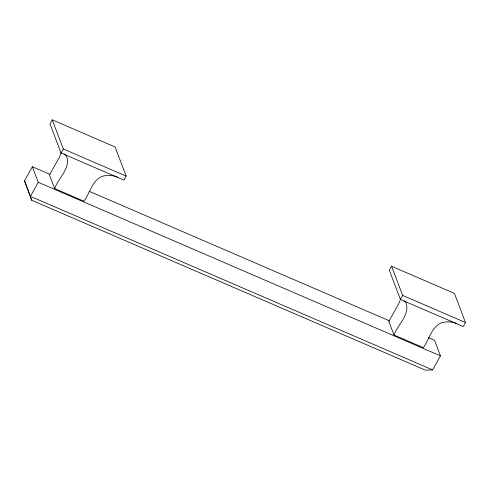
<?xml version="1.0" encoding="UTF-8"?>
<svg xmlns="http://www.w3.org/2000/svg" width="490" height="490" viewBox="0 0 490 490"><rect width="100%" height="100%" fill="white"/><g stroke="black" fill="none" stroke-linecap="round" stroke-linejoin="round"><path stroke-width="0.73" d="M61.121 152.739L59.59 156.904L49.484 174.961L54.653 188.558L83.98 201.212C89.835 193.25 91.82 181.312 101.393 176.651C106.587 174.734 112.265 175.114 117.416 176.982M400.477 299.188L398.946 303.347L388.84 321.403L394.009 335.001L423.336 347.661C429.191 339.693 431.176 327.755 440.749 323.094C445.943 321.177 451.621 321.556 456.772 323.425M52.228 119.836L49.986 123.847L61.054 152.99L123.903 180.112L126.144 176.1L115.077 146.957L52.228 119.836L63.302 148.978L126.144 176.1M428.242 337.592L434.557 340.317L440.461 355.863L432.603 369.901L425.43 370.164L31.611 200.22L24.5 180.798L32.358 166.753L49.907 174.33M32.358 166.753L38.263 182.298L30.405 196.343L31.611 200.22M61.054 152.99L63.302 148.978M54.653 188.558C58.23 178.28 71.43 167.684 66.358 155.789L64.147 153.885M391.584 266.278L389.342 270.29L400.41 299.439L463.252 326.554L465.5 322.543L454.426 293.4L391.584 266.278L402.658 295.427L465.5 322.543M400.41 299.439L402.658 295.427M394.009 335.001C397.586 324.723 410.785 314.127 405.714 302.232L404.054 300.805M89.217 191.29L389.636 320.932M38.263 182.298L440.461 355.863M432.603 369.901L30.405 196.343L24.5 180.798"/></g></svg>
